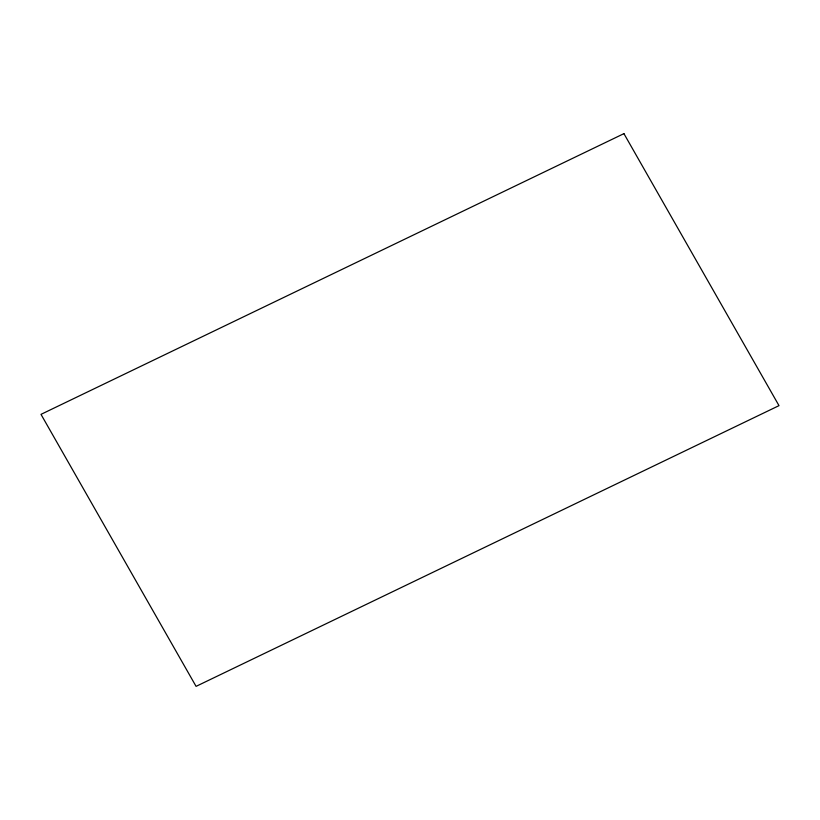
<?xml version="1.0" encoding="UTF-8"?>
<svg xmlns="http://www.w3.org/2000/svg" width="820" height="820" viewBox="0 0 820 820"><rect width="100%" height="100%" fill="white"/><g stroke="black" fill="none" stroke-linecap="round" stroke-linejoin="round"><path stroke-width="1.23" d="M623.928 133.639L41 414.356L196.072 686.361L779 405.644L623.928 133.639"/></g></svg>
